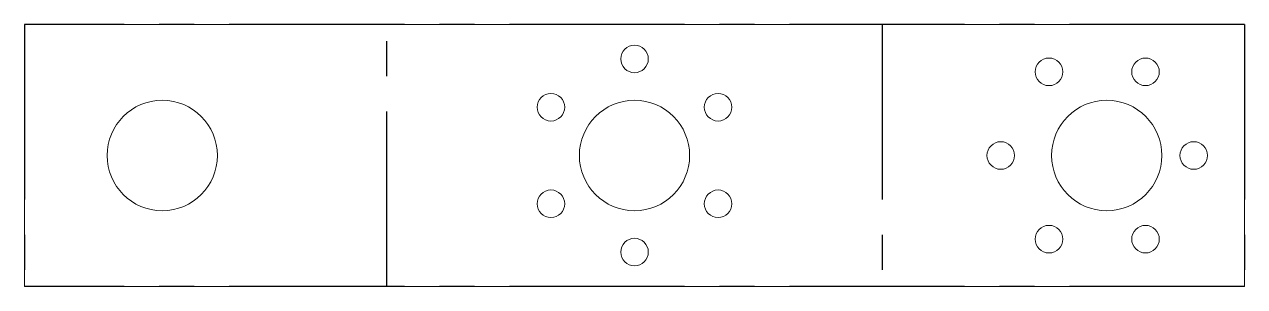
# Model space of a CAD drawing. Header units: inches. Extents: x -1.11 to 2.38, y 0 to 0.75.
import ezdxf

# ---------------------------------------------------------------- set-up
doc = ezdxf.new("R2010")
doc.units = ezdxf.units.IN
doc.header["$MEASUREMENT"] = 0
doc.linetypes.add('CENTERX2', pattern=[0.8, 0.5, -0.1, 0.1, -0.1])

msp = doc.modelspace()

# ---------------------------------------------------------------- linework, layer by layer
at = {"color": 7, "linetype": 'CENTERX2'}
for p, q in [((2.3769, 0.748), (-1.1084, 0.748)), ((-1.1084, 0.748), (-1.1084, 0)), ((-0.0736, 0), (-0.0736, 0.748)), ((1.3421, 0.748), (1.3421, 0)), ((2.3769, 0.748), (2.3769, 0)), ((2.3769, 0), (-1.1084, 0))]:
    msp.add_line(p, q, dxfattribs=at)
at = {"color": 7, "linetype": 'Continuous', "lineweight": 15}
for p, q in [((-1.1084, 0), (-1.1084, 0.748)), ((2.3769, 0.748), (-1.1084, 0.748)), ((2.3769, 0.748), (2.3769, 0)), ((-1.1084, 0), (2.3769, 0))]:
    msp.add_line(p, q, dxfattribs=at)
for centre, radius in [((0.6343, 0.6496), 0.0394), ((1.8182, 0.6127), 0.0394), ((2.0938, 0.6127), 0.0394), ((-0.7147, 0.374), 0.1575), ((0.3956, 0.5118), 0.0394), ((0.6343, 0.374), 0.1575), ((0.8729, 0.5118), 0.0394), ((1.9832, 0.374), 0.1575), ((1.6804, 0.374), 0.0394), ((2.2316, 0.374), 0.0394), ((0.3956, 0.2362), 0.0394), ((0.8729, 0.2362), 0.0394), ((1.8182, 0.1353), 0.0394), ((2.0938, 0.1353), 0.0394), ((0.6343, 0.0984), 0.0394)]:
    msp.add_circle(centre, radius, dxfattribs=at)

doc.saveas('drawing.dxf')
